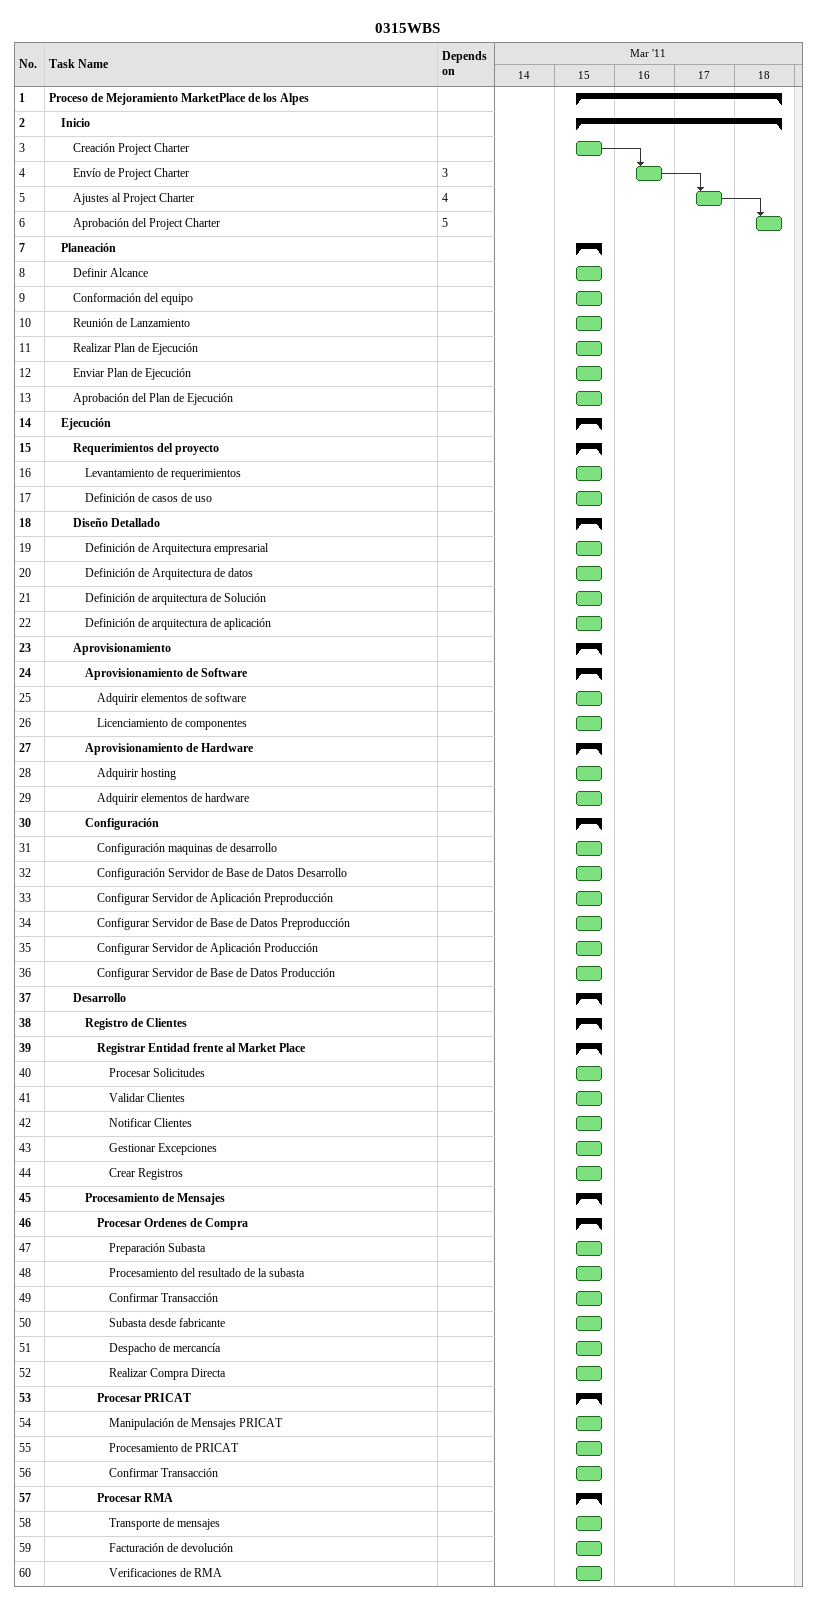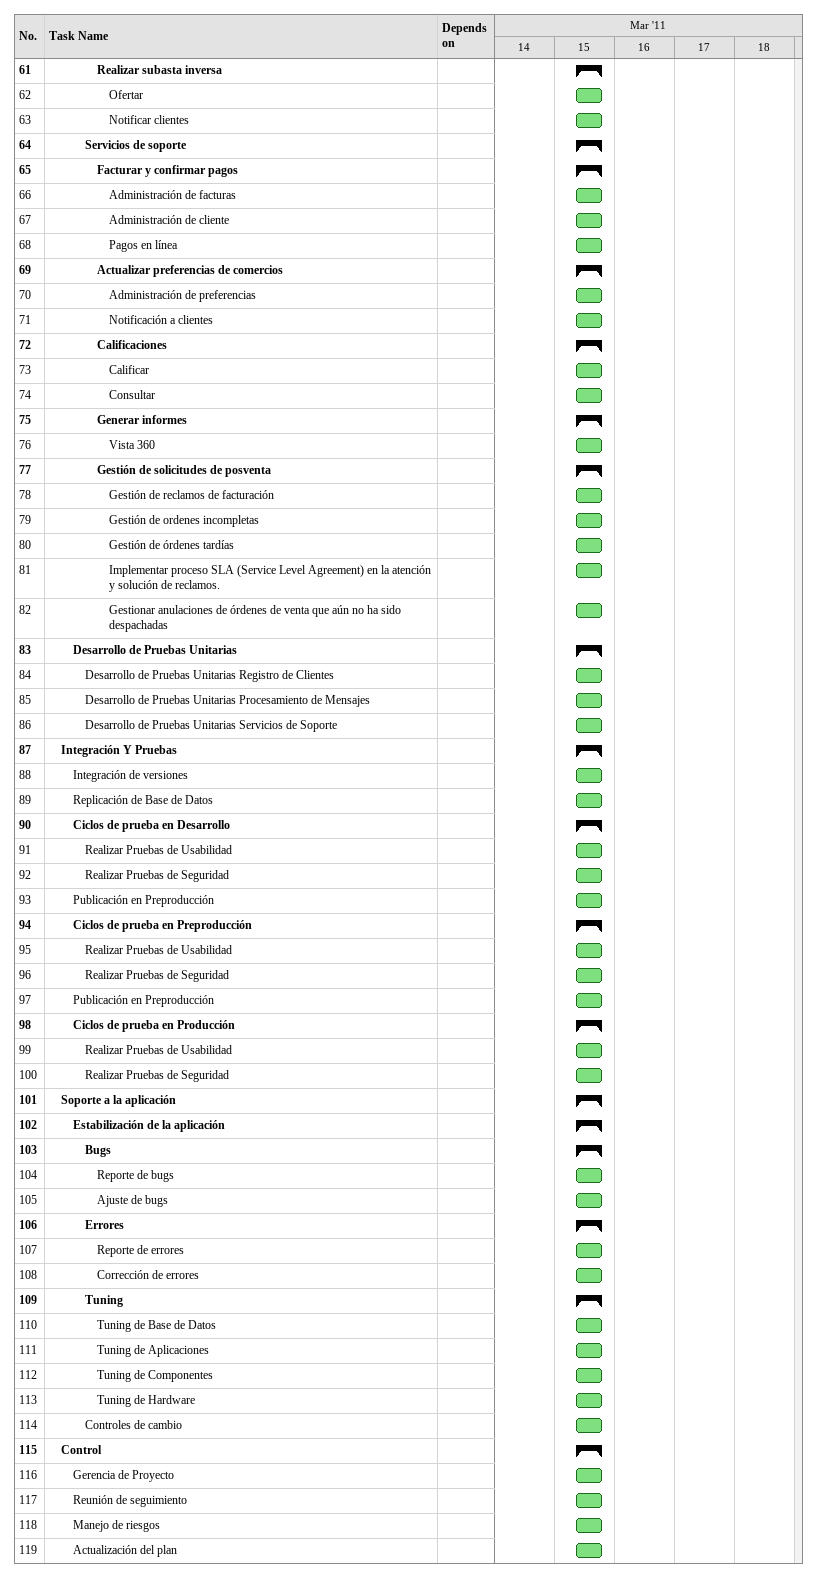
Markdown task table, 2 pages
0315WBS

| ID | Level | Task | Start | Finish | Predecessors |
|---|---|---|---|---|---|
| 1 | 1 | **Proceso de Mejoramiento MarketPlace de los Alpes** | 2011-03-15 | 2011-03-18 |  |
| 2 | 2 | **Inicio** | 2011-03-15 | 2011-03-18 |  |
| 3 | 3 | Creación Project Charter | 2011-03-15 | 2011-03-15 |  |
| 4 | 3 | Envío de Project Charter | 2011-03-16 | 2011-03-16 | 3 |
| 5 | 3 | Ajustes al Project Charter | 2011-03-17 | 2011-03-17 | 4 |
| 6 | 3 | Aprobación del Project Charter | 2011-03-18 | 2011-03-18 | 5 |
| 7 | 2 | **Planeación** | 2011-03-15 | 2011-03-15 |  |
| 8 | 3 | Definir Alcance | 2011-03-15 | 2011-03-15 |  |
| 9 | 3 | Conformación del equipo | 2011-03-15 | 2011-03-15 |  |
| 10 | 3 | Reunión de Lanzamiento | 2011-03-15 | 2011-03-15 |  |
| 11 | 3 | Realizar Plan de Ejecución | 2011-03-15 | 2011-03-15 |  |
| 12 | 3 | Enviar Plan de Ejecución | 2011-03-15 | 2011-03-15 |  |
| 13 | 3 | Aprobación del Plan de Ejecución | 2011-03-15 | 2011-03-15 |  |
| 14 | 2 | **Ejecución** | 2011-03-15 | 2011-03-15 |  |
| 15 | 3 | **Requerimientos del proyecto** | 2011-03-15 | 2011-03-15 |  |
| 16 | 4 | Levantamiento de requerimientos | 2011-03-15 | 2011-03-15 |  |
| 17 | 4 | Definición de casos de uso | 2011-03-15 | 2011-03-15 |  |
| 18 | 3 | **Diseño Detallado** | 2011-03-15 | 2011-03-15 |  |
| 19 | 4 | Definición de Arquitectura empresarial | 2011-03-15 | 2011-03-15 |  |
| 20 | 4 | Definición de Arquitectura de datos | 2011-03-15 | 2011-03-15 |  |
| 21 | 4 | Definición de arquitectura de Solución | 2011-03-15 | 2011-03-15 |  |
| 22 | 4 | Definición de arquitectura de aplicación | 2011-03-15 | 2011-03-15 |  |
| 23 | 3 | **Aprovisionamiento** | 2011-03-15 | 2011-03-15 |  |
| 24 | 4 | **Aprovisionamiento de Software** | 2011-03-15 | 2011-03-15 |  |
| 25 | 5 | Adquirir elementos de software | 2011-03-15 | 2011-03-15 |  |
| 26 | 5 | Licenciamiento de componentes | 2011-03-15 | 2011-03-15 |  |
| 27 | 4 | **Aprovisionamiento de Hardware** | 2011-03-15 | 2011-03-15 |  |
| 28 | 5 | Adquirir hosting | 2011-03-15 | 2011-03-15 |  |
| 29 | 5 | Adquirir elementos de hardware | 2011-03-15 | 2011-03-15 |  |
| 30 | 4 | **Configuración** | 2011-03-15 | 2011-03-15 |  |
| 31 | 5 | Configuración maquinas de desarrollo | 2011-03-15 | 2011-03-15 |  |
| 32 | 5 | Configuración Servidor de Base de Datos Desarrollo | 2011-03-15 | 2011-03-15 |  |
| 33 | 5 | Configurar Servidor de Aplicación Preproducción | 2011-03-15 | 2011-03-15 |  |
| 34 | 5 | Configurar Servidor de Base de Datos Preproducción | 2011-03-15 | 2011-03-15 |  |
| 35 | 5 | Configurar Servidor de Aplicación Producción | 2011-03-15 | 2011-03-15 |  |
| 36 | 5 | Configurar Servidor de Base de Datos Producción | 2011-03-15 | 2011-03-15 |  |
| 37 | 3 | **Desarrollo** | 2011-03-15 | 2011-03-15 |  |
| 38 | 4 | **Registro de Clientes** | 2011-03-15 | 2011-03-15 |  |
| 39 | 5 | **Registrar Entidad frente al Market Place** | 2011-03-15 | 2011-03-15 |  |
| 40 | 6 | Procesar Solicitudes | 2011-03-15 | 2011-03-15 |  |
| 41 | 6 | Validar Clientes | 2011-03-15 | 2011-03-15 |  |
| 42 | 6 | Notificar Clientes | 2011-03-15 | 2011-03-15 |  |
| 43 | 6 | Gestionar Excepciones | 2011-03-15 | 2011-03-15 |  |
| 44 | 6 | Crear Registros | 2011-03-15 | 2011-03-15 |  |
| 45 | 4 | **Procesamiento de Mensajes** | 2011-03-15 | 2011-03-15 |  |
| 46 | 5 | **Procesar Ordenes de Compra** | 2011-03-15 | 2011-03-15 |  |
| 47 | 6 | Preparación Subasta | 2011-03-15 | 2011-03-15 |  |
| 48 | 6 | Procesamiento del resultado de la subasta | 2011-03-15 | 2011-03-15 |  |
| 49 | 6 | Confirmar Transacción | 2011-03-15 | 2011-03-15 |  |
| 50 | 6 | Subasta desde fabricante | 2011-03-15 | 2011-03-15 |  |
| 51 | 6 | Despacho de mercancía | 2011-03-15 | 2011-03-15 |  |
| 52 | 6 | Realizar Compra Directa | 2011-03-15 | 2011-03-15 |  |
| 53 | 5 | **Procesar PRICAT** | 2011-03-15 | 2011-03-15 |  |
| 54 | 6 | Manipulación de Mensajes PRICAT | 2011-03-15 | 2011-03-15 |  |
| 55 | 6 | Procesamiento de PRICAT | 2011-03-15 | 2011-03-15 |  |
| 56 | 6 | Confirmar Transacción | 2011-03-15 | 2011-03-15 |  |
| 57 | 5 | **Procesar RMA** | 2011-03-15 | 2011-03-15 |  |
| 58 | 6 | Transporte de mensajes | 2011-03-15 | 2011-03-15 |  |
| 59 | 6 | Facturación de devolución | 2011-03-15 | 2011-03-15 |  |
| 60 | 6 | Verificaciones de RMA | 2011-03-15 | 2011-03-15 |  |
| 61 | 5 | **Realizar subasta inversa** | 2011-03-15 | 2011-03-15 |  |
| 62 | 6 | Ofertar | 2011-03-15 | 2011-03-15 |  |
| 63 | 6 | Notificar clientes | 2011-03-15 | 2011-03-15 |  |
| 64 | 4 | **Servicios de soporte** | 2011-03-15 | 2011-03-15 |  |
| 65 | 5 | **Facturar y confirmar pagos** | 2011-03-15 | 2011-03-15 |  |
| 66 | 6 | Administración de facturas | 2011-03-15 | 2011-03-15 |  |
| 67 | 6 | Administración de cliente | 2011-03-15 | 2011-03-15 |  |
| 68 | 6 | Pagos en línea | 2011-03-15 | 2011-03-15 |  |
| 69 | 5 | **Actualizar preferencias de comercios** | 2011-03-15 | 2011-03-15 |  |
| 70 | 6 | Administración de preferencias | 2011-03-15 | 2011-03-15 |  |
| 71 | 6 | Notificación a clientes | 2011-03-15 | 2011-03-15 |  |
| 72 | 5 | **Calificaciones** | 2011-03-15 | 2011-03-15 |  |
| 73 | 6 | Calificar | 2011-03-15 | 2011-03-15 |  |
| 74 | 6 | Consultar | 2011-03-15 | 2011-03-15 |  |
| 75 | 5 | **Generar informes** | 2011-03-15 | 2011-03-15 |  |
| 76 | 6 | Vista 360 | 2011-03-15 | 2011-03-15 |  |
| 77 | 5 | **Gestión de solicitudes de posventa** | 2011-03-15 | 2011-03-15 |  |
| 78 | 6 | Gestión de reclamos de facturación | 2011-03-15 | 2011-03-15 |  |
| 79 | 6 | Gestión de ordenes incompletas | 2011-03-15 | 2011-03-15 |  |
| 80 | 6 | Gestión de órdenes tardías | 2011-03-15 | 2011-03-15 |  |
| 81 | 6 | Implementar proceso SLA (Service Level Agreement) en la atención y solución de reclamos. | 2011-03-15 | 2011-03-15 |  |
| 82 | 6 | Gestionar anulaciones de órdenes de venta que aún no ha sido despachadas | 2011-03-15 | 2011-03-15 |  |
| 83 | 3 | **Desarrollo de Pruebas Unitarias** | 2011-03-15 | 2011-03-15 |  |
| 84 | 4 | Desarrollo de Pruebas Unitarias Registro de Clientes | 2011-03-15 | 2011-03-15 |  |
| 85 | 4 | Desarrollo de Pruebas Unitarias Procesamiento de Mensajes | 2011-03-15 | 2011-03-15 |  |
| 86 | 4 | Desarrollo de Pruebas Unitarias Servicios de Soporte | 2011-03-15 | 2011-03-15 |  |
| 87 | 2 | **Integración Y Pruebas** | 2011-03-15 | 2011-03-15 |  |
| 88 | 3 | Integración de versiones | 2011-03-15 | 2011-03-15 |  |
| 89 | 3 | Replicación de Base de Datos | 2011-03-15 | 2011-03-15 |  |
| 90 | 3 | **Ciclos de prueba en Desarrollo** | 2011-03-15 | 2011-03-15 |  |
| 91 | 4 | Realizar Pruebas de Usabilidad | 2011-03-15 | 2011-03-15 |  |
| 92 | 4 | Realizar Pruebas de Seguridad | 2011-03-15 | 2011-03-15 |  |
| 93 | 3 | Publicación en Preproducción | 2011-03-15 | 2011-03-15 |  |
| 94 | 3 | **Ciclos de prueba en Preproducción** | 2011-03-15 | 2011-03-15 |  |
| 95 | 4 | Realizar Pruebas de Usabilidad | 2011-03-15 | 2011-03-15 |  |
| 96 | 4 | Realizar Pruebas de Seguridad | 2011-03-15 | 2011-03-15 |  |
| 97 | 3 | Publicación en Preproducción | 2011-03-15 | 2011-03-15 |  |
| 98 | 3 | **Ciclos de prueba en Producción** | 2011-03-15 | 2011-03-15 |  |
| 99 | 4 | Realizar Pruebas de Usabilidad | 2011-03-15 | 2011-03-15 |  |
| 100 | 4 | Realizar Pruebas de Seguridad | 2011-03-15 | 2011-03-15 |  |
| 101 | 2 | **Soporte a la aplicación** | 2011-03-15 | 2011-03-15 |  |
| 102 | 3 | **Estabilización de la aplicación** | 2011-03-15 | 2011-03-15 |  |
| 103 | 4 | **Bugs** | 2011-03-15 | 2011-03-15 |  |
| 104 | 5 | Reporte de bugs | 2011-03-15 | 2011-03-15 |  |
| 105 | 5 | Ajuste de bugs | 2011-03-15 | 2011-03-15 |  |
| 106 | 4 | **Errores** | 2011-03-15 | 2011-03-15 |  |
| 107 | 5 | Reporte de errores | 2011-03-15 | 2011-03-15 |  |
| 108 | 5 | Corrección de errores | 2011-03-15 | 2011-03-15 |  |
| 109 | 4 | **Tuning** | 2011-03-15 | 2011-03-15 |  |
| 110 | 5 | Tuning de Base de Datos | 2011-03-15 | 2011-03-15 |  |
| 111 | 5 | Tuning de Aplicaciones | 2011-03-15 | 2011-03-15 |  |
| 112 | 5 | Tuning de Componentes | 2011-03-15 | 2011-03-15 |  |
| 113 | 5 | Tuning de Hardware | 2011-03-15 | 2011-03-15 |  |
| 114 | 4 | Controles de cambio | 2011-03-15 | 2011-03-15 |  |
| 115 | 2 | **Control** | 2011-03-15 | 2011-03-15 |  |
| 116 | 3 | Gerencia de Proyecto | 2011-03-15 | 2011-03-15 |  |
| 117 | 3 | Reunión de seguimiento | 2011-03-15 | 2011-03-15 |  |
| 118 | 3 | Manejo de riesgos | 2011-03-15 | 2011-03-15 |  |
| 119 | 3 | Actualización del plan | 2011-03-15 | 2011-03-15 |  |
